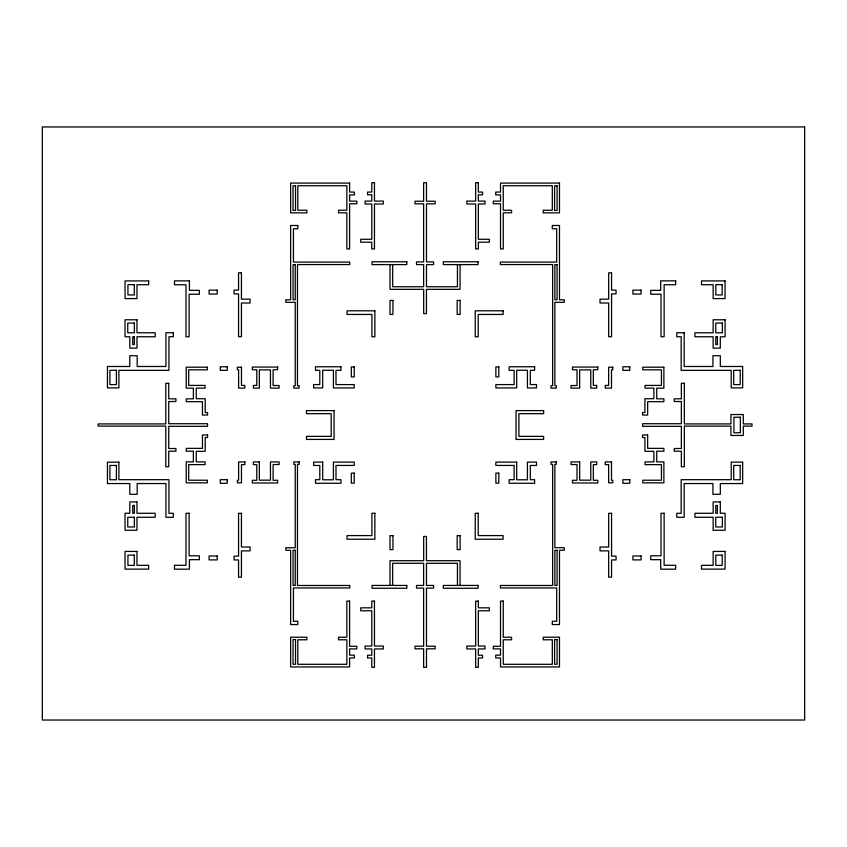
<?xml version="1.0" encoding="UTF-8"?>
<svg xmlns="http://www.w3.org/2000/svg" width="847" height="847" viewBox="0 0 847 847"><rect width="100%" height="100%" fill="white"/><g stroke="black" fill="none" stroke-linecap="round" stroke-linejoin="round"><path stroke-width="1.27" d="M460.069 264.603L460.069 289.325L426.443 289.325L426.443 313.591L423.669 313.591L423.669 289.325L390.043 289.325L390.043 264.603M460.069 585.436L460.069 560.714L426.443 560.714L426.443 536.447L423.669 536.447L423.669 560.714L390.043 560.714L390.043 585.436M457.444 264.603L457.444 286.752L426.486 286.752L426.486 264.603L433.611 264.603L433.611 261.914L426.486 261.914L426.486 203.831L435.146 203.831L435.146 201.237L426.486 201.237L426.486 182.73L423.638 182.73L423.638 201.237L414.966 201.237L414.966 203.831L423.638 203.831L423.638 261.914L416.502 261.914L416.502 264.603L423.638 264.603L423.638 286.752L392.669 286.752L392.669 264.603M457.444 585.436L457.444 563.287L426.486 563.287L426.486 585.436L433.611 585.436L433.611 588.125L426.486 588.125L426.486 646.208L435.146 646.208L435.146 648.813L426.486 648.813L426.486 667.309L423.638 667.309L423.638 648.813L414.966 648.813L414.966 646.208L423.638 646.208L423.638 588.125L416.502 588.125L416.502 585.436L423.638 585.436L423.638 563.287L392.669 563.287L392.669 585.436M804.65 126.965L42.35 126.965L42.35 720.035L804.65 720.035L804.65 126.965M374.459 182.73L371.78 182.73L371.78 192.057L367.556 192.057L367.556 194.799L371.78 194.799L371.78 201.099L365.11 201.099L365.11 203.989L371.78 203.989L371.78 239.267L360.758 239.267L360.758 242.2L371.78 242.2L371.78 248.933L374.459 248.933L374.459 203.989L383.299 203.989L383.299 201.099L374.459 201.099L374.459 182.73M478.333 182.73L475.654 182.73L475.654 201.099L466.813 201.099L466.813 203.989L475.654 203.989L475.654 248.933L478.333 248.933L478.333 242.2L489.365 242.2L489.365 239.267L478.333 239.267L478.333 203.989L485.013 203.989L485.013 201.099L478.333 201.099L478.333 194.799L482.557 194.799L482.557 192.057L478.333 192.057L478.333 182.73M349.599 183.09L290.627 183.09L290.627 212.851L306.9 212.851L306.9 210.247L297.795 210.247L297.795 185.737L346.857 185.737L346.857 210.247L338.525 210.247L338.525 212.819L346.857 212.819L346.857 248.965L349.599 248.965L349.599 203.767L356.841 203.767L356.841 201.141L349.599 201.141L349.599 194.895L354.385 194.895L354.385 192.078L349.599 192.078L349.599 183.09M559.486 183.09L500.513 183.09L500.513 192.078L495.728 192.078L495.728 194.895L500.513 194.895L500.513 201.141L493.272 201.141L493.272 203.767L500.513 203.767L500.513 248.965L503.256 248.965L503.256 212.819L511.588 212.819L511.588 210.247L503.256 210.247L503.256 185.737L552.318 185.737L552.318 210.247L543.213 210.247L543.213 212.851L559.486 212.851L559.486 183.09M295.518 185.789L293.02 185.789L293.02 210.437L295.518 210.437L295.518 185.789M557.093 185.789L554.594 185.789L554.594 210.437L557.093 210.437L557.093 185.789M297.816 225.482L290.627 225.482L290.627 299.774L285.852 299.774L285.852 302.305L295.243 302.305L295.243 385.681L293.835 385.681L293.835 388.117L299.129 388.117L299.129 385.681L297.466 385.681L297.466 264.56L349.758 264.56L349.758 262.083L293.433 262.083L293.433 228.764L297.816 228.764L297.816 225.482M559.486 225.482L552.297 225.482L552.297 228.764L556.68 228.764L556.68 262.083L500.355 262.083L500.355 264.56L552.646 264.56L552.646 385.681L550.984 385.681L550.984 388.117L556.278 388.117L556.278 385.681L554.87 385.681L554.87 302.305L564.271 302.305L564.271 299.774L559.486 299.774L559.486 225.482M406.804 261.765L372.045 261.765L372.045 264.603L406.804 264.603L406.804 261.765M478.068 261.765L443.309 261.765L443.309 264.603L478.068 264.603L478.068 261.765M295.254 264.645L293.073 264.645L293.073 299.743L295.254 299.743L295.254 264.645M557.051 264.645L554.859 264.645L554.859 299.743L557.051 299.743L557.051 264.645M241.437 272.85L238.547 272.85L238.547 290.087L234.058 290.087L234.058 293.877L238.547 293.877L238.547 336.725L241.437 336.725L241.437 303.004L250.109 303.004L250.109 299.171L241.437 299.171L241.437 272.85M611.566 272.85L608.675 272.85L608.675 299.171L600.004 299.171L600.004 303.004L608.675 303.004L608.675 336.725L611.566 336.725L611.566 293.877L616.055 293.877L616.055 290.087L611.566 290.087L611.566 272.85M148.638 280.918L125.049 280.918L125.049 298.599L136.97 298.599L136.97 284.73L148.638 284.73L148.638 280.918M189.421 280.865L174.482 280.865L174.482 284.751L185.991 284.751L185.991 336.757L189.103 336.757L189.103 294.248L199.373 294.248L199.373 290.362L189.421 290.362L189.421 280.865M675.641 280.865L660.702 280.865L660.702 290.362L650.74 290.362L650.74 294.248L661.02 294.248L661.02 336.757L664.122 336.757L664.122 284.751L675.641 284.751L675.641 280.865M725.064 280.918L701.485 280.918L701.485 284.73L713.142 284.73L713.142 298.599L725.064 298.599L725.064 280.918M134.302 284.645L127.939 284.645L127.939 294.936L134.302 294.936L134.302 284.645M722.173 284.645L715.81 284.645L715.81 294.936L722.173 294.936L722.173 284.645M217.213 290.14L209.071 290.14L209.071 294.047L217.213 294.047L217.213 290.14M641.041 290.14L632.9 290.14L632.9 294.047L641.041 294.047L641.041 290.14M392.944 300.441L390.012 300.441L390.012 314.406L392.944 314.406L392.944 300.441M460.112 300.441L457.168 300.441L457.168 314.406L460.112 314.406L460.112 300.441M374.872 310.807L347.037 310.807L347.037 314.449L371.907 314.449L371.907 336.767L374.872 336.767L374.872 310.807M503.076 310.807L475.241 310.807L475.241 336.767L478.206 336.767L478.206 314.449L503.076 314.449L503.076 310.807M136.97 319.774L125.028 319.774L125.028 336.778L129.813 336.778L129.813 348.128L136.97 348.128L136.97 336.757L155.17 336.757L155.17 332.776L136.97 332.776L136.97 319.774M725.096 319.774L713.142 319.774L713.142 332.776L694.953 332.776L694.953 336.757L713.142 336.757L713.142 348.128L720.299 348.128L720.299 336.778L725.096 336.778L725.096 319.774M134.355 323.067L127.749 323.067L127.749 332.786L134.355 332.786L134.355 323.067M722.375 323.067L715.768 323.067L715.768 332.786L722.375 332.786L722.375 323.067M173.349 332.755L165.938 332.755L165.938 366.486L137.182 366.486L137.182 355.729L129.792 355.729L129.792 366.486L107.453 366.486L107.453 387.884L118.887 387.884L118.887 370.351L168.945 370.351L168.945 336.735L173.349 336.735L173.349 332.755M684.175 332.755L676.774 332.755L676.774 336.735L681.168 336.735L681.168 370.351L731.226 370.351L731.226 387.884L742.66 387.884L742.66 366.486L720.321 366.486L720.321 355.729L712.941 355.729L712.941 366.486L684.175 366.486L684.175 332.755M134.345 336.778L132.746 336.778L132.746 344.549L134.345 344.549L134.345 336.778M717.377 336.778L715.768 336.778L715.768 344.549L717.377 344.549L717.377 336.778M227.25 366.772L220.305 366.772L220.305 370.34L227.25 370.34L227.25 366.772M340.949 366.772L315.497 366.772L315.497 370.34L319.795 370.34L319.795 384.57L313.623 384.57L313.623 387.926L322.686 387.926L322.686 370.245L333.422 370.245L333.422 387.926L354.237 387.926L354.237 384.602L335.994 384.602L335.994 370.34L340.949 370.34L340.949 366.772M354.237 366.899L351.314 366.899L351.314 376.915L354.237 376.915L354.237 366.899M498.809 366.899L495.876 366.899L495.876 376.915L498.809 376.915L498.809 366.899M534.616 366.772L509.163 366.772L509.163 370.34L514.118 370.34L514.118 384.602L495.876 384.602L495.876 387.926L516.691 387.926L516.691 370.245L527.427 370.245L527.427 387.926L536.49 387.926L536.49 384.57L530.317 384.57L530.317 370.34L534.616 370.34L534.616 366.772M629.808 366.772L622.863 366.772L622.863 370.34L629.808 370.34L629.808 366.772M277.647 367.069L252.332 367.069L252.332 369.747L256.779 369.747L256.779 385.417L253.38 385.417L253.38 388.106L259.33 388.106L259.33 369.874L270.458 369.874L270.458 388.106L279.097 388.106L279.097 385.512L273.105 385.512L273.105 369.747L277.647 369.747L277.647 367.069M597.781 367.069L572.477 367.069L572.477 369.747L577.019 369.747L577.019 385.512L571.016 385.512L571.016 388.106L579.655 388.106L579.655 369.874L590.783 369.874L590.783 388.106L596.733 388.106L596.733 385.417L593.334 385.417L593.334 369.747L597.781 369.747L597.781 367.069M207.335 367.196L186.234 367.196L186.234 388.159L193.37 388.159L193.37 398.842L186.234 398.842L186.234 401.69L202.454 401.69L202.454 415.041L207.579 415.041L207.579 412.542L205.207 412.542L205.207 398.725L196.239 398.725L196.239 388.127L205.101 388.127L205.101 385.417L188.69 385.417L188.69 369.821L207.335 369.821L207.335 367.196M241.48 367.217L237.351 367.217L237.351 369.747L238.61 369.747L238.61 388.106L244.878 388.106L244.878 385.417L241.48 385.417L241.48 367.217M612.773 367.217L608.644 367.217L608.644 385.417L605.245 385.417L605.245 388.106L611.502 388.106L611.502 369.747L612.773 369.747L612.773 367.217M663.879 367.196L642.778 367.196L642.778 369.821L661.433 369.821L661.433 385.417L645.012 385.417L645.012 388.127L653.873 388.127L653.873 398.725L644.916 398.725L644.916 412.542L642.534 412.542L642.534 415.041L647.659 415.041L647.659 401.69L663.879 401.69L663.879 398.842L656.743 398.842L656.743 388.159L663.879 388.159L663.879 367.196M116.41 370.277L109.909 370.277L109.909 384.591L116.41 384.591L116.41 370.277M740.214 370.277L733.703 370.277L733.703 384.591L740.214 384.591L740.214 370.277M168.744 383.299L165.79 383.299L165.79 423.923L98.072 423.923L98.072 426.115L165.79 426.115L165.79 466.739L168.744 466.739L168.744 451.218L175.911 451.218L175.911 448.518L168.744 448.518L168.744 426.327L207.536 426.327L207.536 423.712L168.744 423.712L168.744 401.52L175.911 401.52L175.911 398.831L168.744 398.831L168.744 383.299M684.334 383.299L681.369 383.299L681.369 398.831L674.212 398.831L674.212 401.52L681.369 401.52L681.369 423.712L642.587 423.712L642.587 426.327L681.369 426.327L681.369 448.518L674.212 448.518L674.212 451.218L681.369 451.218L681.369 466.739L684.334 466.739L684.334 426.115L730.929 426.115L730.929 435.464L743.295 435.464L743.295 426.115L752.041 426.115L752.041 423.923L743.295 423.923L743.295 414.532L730.929 414.532L730.929 423.923L684.334 423.923L684.334 383.299M334.078 410.615L306.487 410.615L306.487 413.675L331.209 413.675L331.209 436.364L306.487 436.364L306.487 439.424L334.078 439.424L334.078 410.615M543.636 410.615L516.045 410.615L516.045 439.424L543.636 439.424L543.636 436.364L518.904 436.364L518.904 413.675L543.636 413.675L543.636 410.615M740.352 417.232L733.915 417.232L733.915 432.753L740.352 432.753L740.352 417.232M207.579 434.998L202.454 434.998L202.454 448.359L186.234 448.359L186.234 451.197L193.37 451.197L193.37 461.88L186.234 461.88L186.234 482.843L207.335 482.843L207.335 480.217L188.69 480.217L188.69 464.632L205.101 464.632L205.101 461.911L196.239 461.911L196.239 451.313L205.207 451.313L205.207 437.497L207.579 437.497L207.579 434.998M647.659 434.998L642.534 434.998L642.534 437.497L644.916 437.497L644.916 451.313L653.873 451.313L653.873 461.911L645.012 461.911L645.012 464.632L661.433 464.632L661.433 480.217L642.778 480.217L642.778 482.843L663.879 482.843L663.879 461.88L656.743 461.88L656.743 451.197L663.879 451.197L663.879 448.359L647.659 448.359L647.659 434.998M244.878 461.933L238.61 461.933L238.61 480.291L237.351 480.291L237.351 482.822L241.48 482.822L241.48 464.632L244.878 464.632L244.878 461.933M259.33 461.933L253.38 461.933L253.38 464.632L256.779 464.632L256.779 480.291L252.332 480.291L252.332 482.97L277.647 482.97L277.647 480.291L273.105 480.291L273.105 464.527L279.097 464.527L279.097 461.933L270.458 461.933L270.458 480.164L259.33 480.164L259.33 461.933M299.129 461.922L293.835 461.922L293.835 464.357L295.243 464.357L295.243 547.734L285.852 547.734L285.852 550.264L290.627 550.264L290.627 624.557L297.816 624.557L297.816 621.274L293.433 621.274L293.433 587.956L349.758 587.956L349.758 585.478L297.466 585.478L297.466 464.357L299.129 464.357L299.129 461.922M556.278 461.922L550.984 461.922L550.984 464.357L552.646 464.357L552.646 585.478L500.355 585.478L500.355 587.956L556.68 587.956L556.68 621.274L552.297 621.274L552.297 624.557L559.486 624.557L559.486 550.264L564.271 550.264L564.271 547.734L554.87 547.734L554.87 464.357L556.278 464.357L556.278 461.922M579.655 461.933L571.016 461.933L571.016 464.527L577.019 464.527L577.019 480.291L572.477 480.291L572.477 482.97L597.781 482.97L597.781 480.291L593.334 480.291L593.334 464.632L596.733 464.632L596.733 461.933L590.783 461.933L590.783 480.164L579.655 480.164L579.655 461.933M611.502 461.933L605.245 461.933L605.245 464.632L608.644 464.632L608.644 482.822L612.773 482.822L612.773 480.291L611.502 480.291L611.502 461.933M118.887 462.155L107.453 462.155L107.453 483.552L129.792 483.552L129.792 494.309L137.182 494.309L137.182 483.552L165.938 483.552L165.938 517.284L173.349 517.284L173.349 513.303L168.945 513.303L168.945 479.688L118.887 479.688L118.887 462.155M322.686 462.113L313.623 462.113L313.623 465.469L319.795 465.469L319.795 479.698L315.497 479.698L315.497 483.266L340.949 483.266L340.949 479.698L335.994 479.698L335.994 465.437L354.237 465.437L354.237 462.113L333.422 462.113L333.422 479.794L322.686 479.794L322.686 462.113M516.691 462.113L495.876 462.113L495.876 465.437L514.118 465.437L514.118 479.698L509.163 479.698L509.163 483.266L534.616 483.266L534.616 479.698L530.317 479.698L530.317 465.469L536.49 465.469L536.49 462.113L527.427 462.113L527.427 479.794L516.691 479.794L516.691 462.113M742.66 462.155L731.226 462.155L731.226 479.688L681.168 479.688L681.168 513.303L676.774 513.303L676.774 517.284L684.175 517.284L684.175 483.552L712.941 483.552L712.941 494.309L720.321 494.309L720.321 483.552L742.66 483.552L742.66 462.155M116.41 465.448L109.909 465.448L109.909 479.762L116.41 479.762L116.41 465.448M740.214 465.448L733.703 465.448L733.703 479.762L740.214 479.762L740.214 465.448M354.237 473.124L351.314 473.124L351.314 483.139L354.237 483.139L354.237 473.124M498.809 473.124L495.876 473.124L495.876 483.139L498.809 483.139L498.809 473.124M227.25 479.698L220.305 479.698L220.305 483.266L227.25 483.266L227.25 479.698M629.808 479.698L622.863 479.698L622.863 483.266L629.808 483.266L629.808 479.698M136.97 501.911L129.813 501.911L129.813 513.261L125.028 513.261L125.028 530.264L136.97 530.264L136.97 517.263L155.17 517.263L155.17 513.282L136.97 513.282L136.97 501.911M720.299 501.911L713.142 501.911L713.142 513.282L694.953 513.282L694.953 517.263L713.142 517.263L713.142 530.264L725.096 530.264L725.096 513.261L720.299 513.261L720.299 501.911M134.345 505.49L132.746 505.49L132.746 513.261L134.345 513.261L134.345 505.49M717.377 505.49L715.768 505.49L715.768 513.261L717.377 513.261L717.377 505.49M189.103 513.282L185.991 513.282L185.991 565.288L174.482 565.288L174.482 569.173L189.421 569.173L189.421 559.676L199.373 559.676L199.373 555.791L189.103 555.791L189.103 513.282M241.437 513.314L238.547 513.314L238.547 556.161L234.058 556.161L234.058 559.952L238.547 559.952L238.547 577.188L241.437 577.188L241.437 550.868L250.109 550.868L250.109 547.035L241.437 547.035L241.437 513.314M374.872 513.271L371.907 513.271L371.907 535.59L347.037 535.59L347.037 539.232L374.872 539.232L374.872 513.271M478.206 513.271L475.241 513.271L475.241 539.232L503.076 539.232L503.076 535.59L478.206 535.59L478.206 513.271M611.566 513.314L608.675 513.314L608.675 547.035L600.004 547.035L600.004 550.868L608.675 550.868L608.675 577.188L611.566 577.188L611.566 559.952L616.055 559.952L616.055 556.161L611.566 556.161L611.566 513.314M664.122 513.282L661.02 513.282L661.02 555.791L650.74 555.791L650.74 559.676L660.702 559.676L660.702 569.173L675.641 569.173L675.641 565.288L664.122 565.288L664.122 513.282M134.355 517.252L127.749 517.252L127.749 526.972L134.355 526.972L134.355 517.252M722.375 517.252L715.768 517.252L715.768 526.972L722.375 526.972L722.375 517.252M392.944 535.643L390.012 535.643L390.012 549.608L392.944 549.608L392.944 535.643M460.112 535.643L457.168 535.643L457.168 549.608L460.112 549.608L460.112 535.643M295.254 550.306L293.073 550.306L293.073 585.393L295.254 585.393L295.254 550.306M557.051 550.306L554.859 550.306L554.859 585.393L557.051 585.393L557.051 550.306M136.97 551.439L125.049 551.439L125.049 569.12L148.638 569.12L148.638 565.309L136.97 565.309L136.97 551.439M725.064 551.439L713.142 551.439L713.142 565.309L701.485 565.309L701.485 569.12L725.064 569.12L725.064 551.439M134.302 555.103L127.939 555.103L127.939 565.394L134.302 565.394L134.302 555.103M722.173 555.103L715.81 555.103L715.81 565.394L722.173 565.394L722.173 555.103M217.213 555.992L209.071 555.992L209.071 559.899L217.213 559.899L217.213 555.992M641.041 555.992L632.9 555.992L632.9 559.899L641.041 559.899L641.041 555.992M406.804 585.436L372.045 585.436L372.045 588.273L406.804 588.273L406.804 585.436M478.068 585.436L443.309 585.436L443.309 588.273L478.068 588.273L478.068 585.436M349.599 601.074L346.857 601.074L346.857 637.219L338.525 637.219L338.525 639.792L346.857 639.792L346.857 664.302L297.795 664.302L297.795 639.792L306.9 639.792L306.9 637.198L290.627 637.198L290.627 666.949L349.599 666.949L349.599 657.96L354.385 657.96L354.385 655.144L349.599 655.144L349.599 648.897L356.841 648.897L356.841 646.282L349.599 646.282L349.599 601.074M503.256 601.074L500.513 601.074L500.513 646.282L493.272 646.282L493.272 648.897L500.513 648.897L500.513 655.144L495.728 655.144L495.728 657.96L500.513 657.96L500.513 666.949L559.486 666.949L559.486 637.198L543.213 637.198L543.213 639.792L552.318 639.792L552.318 664.302L503.256 664.302L503.256 639.792L511.588 639.792L511.588 637.219L503.256 637.219L503.256 601.074M374.459 601.116L371.78 601.116L371.78 607.839L360.758 607.839L360.758 610.782L371.78 610.782L371.78 646.049L365.11 646.049L365.11 648.94L371.78 648.94L371.78 655.239L367.556 655.239L367.556 657.981L371.78 657.981L371.78 667.309L374.459 667.309L374.459 648.94L383.299 648.94L383.299 646.049L374.459 646.049L374.459 601.116M478.333 601.116L475.654 601.116L475.654 646.049L466.813 646.049L466.813 648.94L475.654 648.94L475.654 667.309L478.333 667.309L478.333 657.981L482.557 657.981L482.557 655.239L478.333 655.239L478.333 648.94L485.013 648.94L485.013 646.049L478.333 646.049L478.333 610.782L489.365 610.782L489.365 607.839L478.333 607.839L478.333 601.116M295.518 639.601L293.02 639.601L293.02 664.249L295.518 664.249L295.518 639.601M557.093 639.601L554.594 639.601L554.594 664.249L557.093 664.249L557.093 639.601"/></g></svg>
